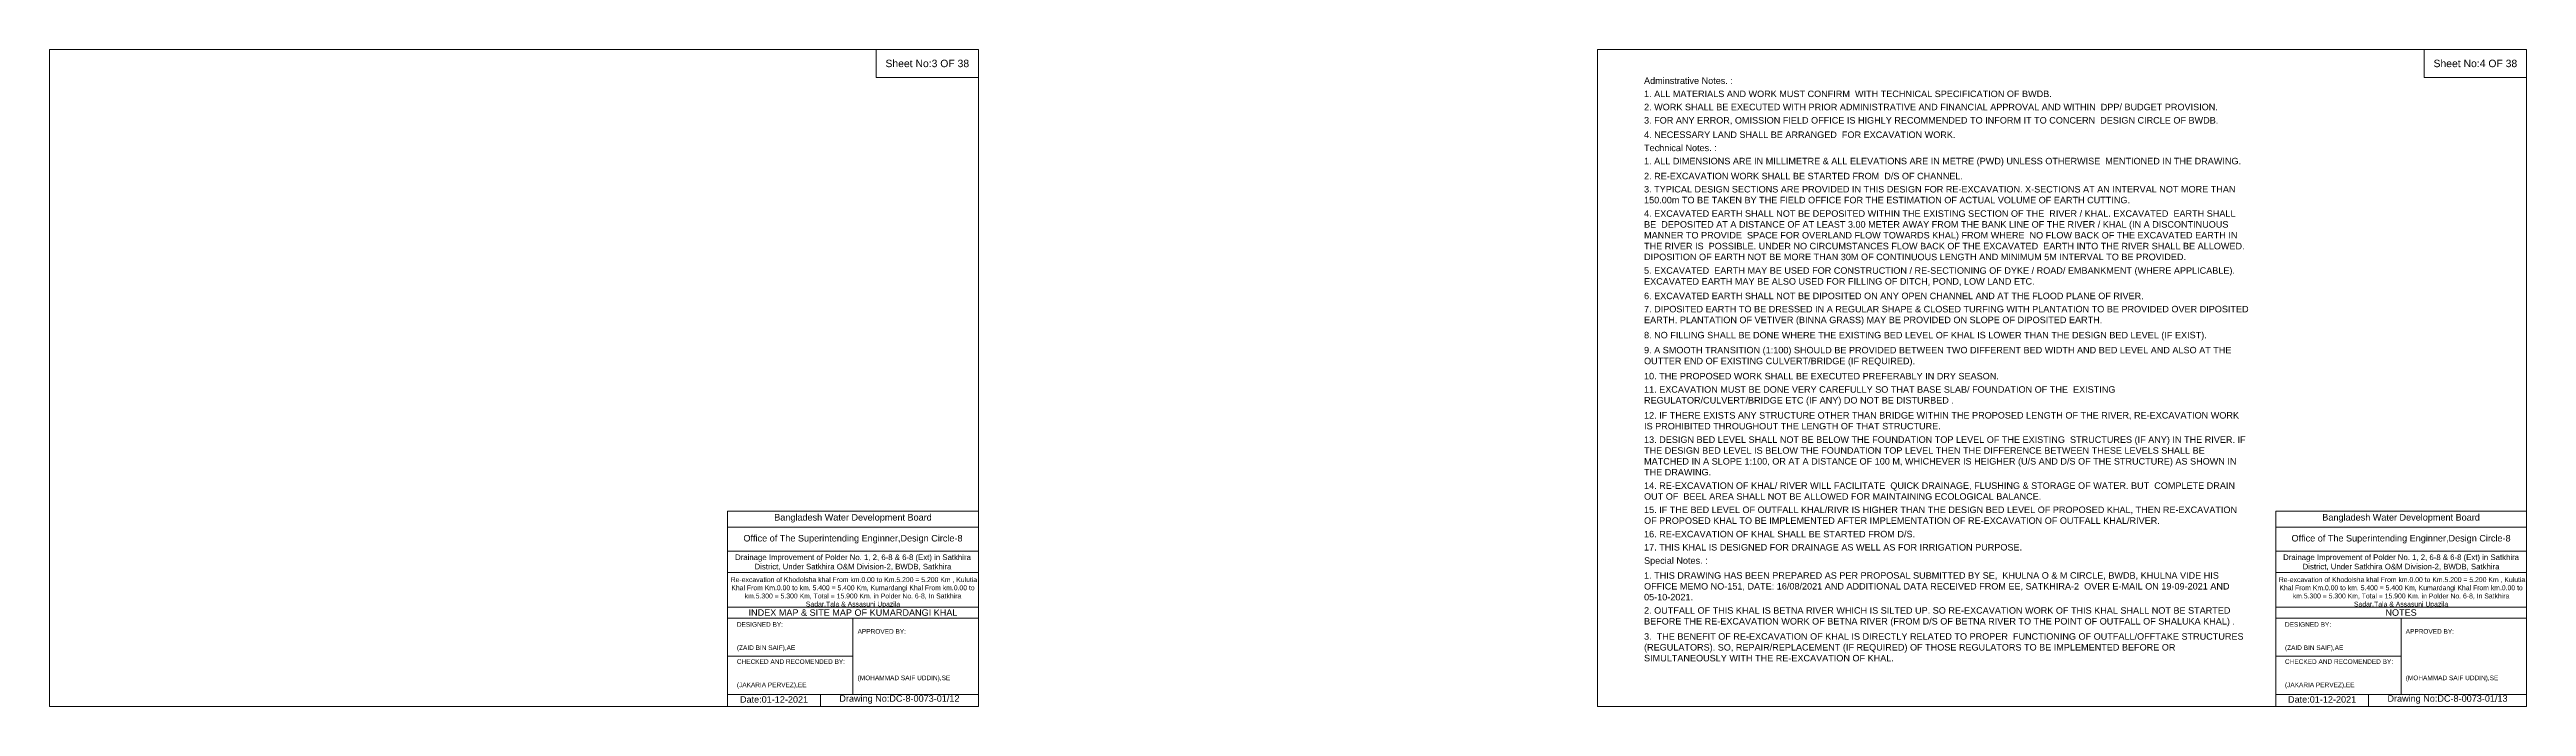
# Model space of a CAD drawing. Header units: inches. Extents: x 93000 to 476000, y -4242 to 0.
# Drawn here: x 120000 to 136000, y -4242 to 0 of the extents above; entities that cross this region are included whole.
import ezdxf

# ---------------------------------------------------------------- set-up
doc = ezdxf.new("R2010")
doc.units = ezdxf.units.IN
doc.header["$LTSCALE"] = 7
doc.header["$MEASUREMENT"] = 0
doc.layers.add('Cross section Data Border', color=7, linetype='Continuous', lineweight=9)
doc.styles.get("Standard").update_dxf_attribs({"font": 'arial.ttf'})

msp = doc.modelspace()

# ---------------------------------------------------------------- linework, layer by layer
at = {"layer": 'Cross section Data Border'}
for points in [[(120000, 0), (126000, 0), (126000, -4242), (120000, -4242)], [(125340, 0), (126000, 0), (126000, -180), (125340, -180)], [(130000, 0), (136000, 0), (136000, -4242), (130000, -4242)], [(135340, 0), (136000, 0), (136000, -180), (135340, -180)]]:
    msp.add_lwpolyline(points, close=True, dxfattribs=at)
for points in [[(124380, -4242), (124380, -2982), (126000, -2982)], [(134380, -4242), (134380, -2982), (136000, -2982)], [(124380, -3084), (126000, -3084)], [(134380, -3084), (136000, -3084)], [(124380, -3240), (126000, -3240)], [(134380, -3240), (136000, -3240)], [(124380, -3378), (126000, -3378)], [(134380, -3378), (136000, -3378)], [(124380, -3600), (126000, -3600)], [(124380, -3672), (126000, -3672)], [(125190, -3672), (125190, -4164)], [(134380, -3600), (136000, -3600)], [(134380, -3672), (136000, -3672)], [(135190, -3672), (135190, -4164)], [(124380, -3918), (125190, -3918)], [(134380, -3918), (135190, -3918)], [(124380, -4164), (126000, -4164)], [(124980, -4164), (124980, -4242)], [(134380, -4164), (136000, -4164)], [(134980, -4164), (134980, -4242)]]:
    msp.add_lwpolyline(points, dxfattribs=at)

# ---------------------------------------------------------------- texts
at = {"layer": 'Cross section Data Border', "attachment_point": 5}
for s, insert, char_height in [('Sheet No:3 OF 38', (125670, -90), 48), ('Sheet No:4 OF 38', (135670, -90), 48), ('Bangladesh Water Development Board', (125190, -3027), 42), ('Bangladesh Water Development Board', (135190, -3027), 42), ('Office of The Superintending Enginner,Design Circle-8', (125190, -3162), 42), ('Office of The Superintending Enginner,Design Circle-8', (135190, -3162), 42)]:
    msp.add_mtext(s, dxfattribs=dict(at, insert=insert, char_height=char_height))
at = {"layer": 'Cross section Data Border'}
for s, insert, char_height, width, attachment_point in [('Adminstrative Notes. :', (130300, -180), 42, 3900, 1), ('1. ALL MATERIALS AND WORK MUST CONFIRM  WITH TECHNICAL SPECIFICATION OF BWDB.', (130300, -265), 42, 3900, 1), ('3. FOR ANY ERROR, OMISSION FIELD OFFICE IS HIGHLY RECOMMENDED TO INFORM IT TO CONCERN  DESIGN CIRCLE OF BWDB.', (130300, -436), 42, 3900, 1), ('2. WORK SHALL BE EXECUTED WITH PRIOR ADMINISTRATIVE AND FINANCIAL APPROVAL AND WITHIN  DPP/ BUDGET PROVISION.', (130300, -350), 42, 3900, 1), ('4. NECESSARY LAND SHALL BE ARRANGED  FOR EXCAVATION WORK. ', (130300, -529), 42, 3900, 1), ('Technical Notes. :', (130300, -614), 42, 3900, 1), ('2. RE-EXCAVATION WORK SHALL BE STARTED FROM  D/S OF CHANNEL.', (130300, -796), 42, 3900, 1), ('1. ALL DIMENSIONS ARE IN MILLIMETRE & ALL ELEVATIONS ARE IN METRE (PWD) UNLESS OTHERWISE  MENTIONED IN THE DRAWING.', (130300, -699), 42, 3900, 1), ('3. TYPICAL DESIGN SECTIONS ARE PROVIDED IN THIS DESIGN FOR RE-EXCAVATION. X-SECTIONS AT AN INTERVAL NOT MORE THAN 150.00m TO BE TAKEN BY THE FIELD OFFICE FOR THE ESTIMATION OF ACTUAL VOLUME OF EARTH CUTTING.', (130300, -881), 42, 3900, 1), ('4. EXCAVATED EARTH SHALL NOT BE DEPOSITED WITHIN THE EXISTING SECTION OF THE  RIVER / KHAL. EXCAVATED  EARTH SHALL BE  DEPOSITED AT A DISTANCE OF AT LEAST 3.00 METER AWAY FROM THE BANK LINE OF THE RIVER / KHAL (IN A DISCONTINUOUS  MANNER TO PROVIDE  SPACE FOR OVERLAND FLOW TOWARDS KHAL) FROM WHERE  NO FLOW BACK OF THE EXCAVATED EARTH IN THE RIVER IS  POSSIBLE. UNDER NO CIRCUMSTANCES FLOW BACK OF THE EXCAVATED  EARTH INTO THE RIVER SHALL BE ALLOWED. DIPOSITION OF EARTH NOT BE MORE THAN 30M OF CONTINUOUS LENGTH AND MINIMUM 5M INTERVAL TO BE PROVIDED.', (130300, -1038), 42, 3900, 1), ('5. EXCAVATED  EARTH MAY BE USED FOR CONSTRUCTION / RE-SECTIONING OF DYKE / ROAD/ EMBANKMENT (WHERE APPLICABLE). EXCAVATED EARTH MAY BE ALSO USED FOR FILLING OF DITCH, POND, LOW LAND ETC.', (130300, -1406), 42, 3900, 1), ('6. EXCAVATED EARTH SHALL NOT BE DIPOSITED ON ANY OPEN CHANNEL AND AT THE FLOOD PLANE OF RIVER.', (130300, -1570), 42, 3900, 1), ('7. DIPOSITED EARTH TO BE DRESSED IN A REGULAR SHAPE & CLOSED TURFING WITH PLANTATION TO BE PROVIDED OVER DIPOSITED EARTH. PLANTATION OF VETIVER (BINNA GRASS) MAY BE PROVIDED ON SLOPE OF DIPOSITED EARTH.^J', (130300, -1655), 42, 3900, 1), ('8. NO FILLING SHALL BE DONE WHERE THE EXISTING BED LEVEL OF KHAL IS LOWER THAN THE DESIGN BED LEVEL (IF EXIST).', (130300, -1823), 42, 3900, 1), ('9. A SMOOTH TRANSITION (1:100) SHOULD BE PROVIDED BETWEEN TWO DIFFERENT BED WIDTH AND BED LEVEL AND ALSO AT THE OUTTER END OF EXISTING CULVERT/BRIDGE (IF REQUIRED).', (130300, -1920), 42, 3900, 1), ('10. THE PROPOSED WORK SHALL BE EXECUTED PREFERABLY IN DRY SEASON.', (130300, -2088), 42, 3900, 1), ('11. EXCAVATION MUST BE DONE VERY CAREFULLY SO THAT BASE SLAB/ FOUNDATION OF THE  EXISTING REGULATOR/CULVERT/BRIDGE ETC (IF ANY) DO NOT BE DISTURBED .^J', (130300, -2174), 42, 3900, 1), ('12. IF THERE EXISTS ANY STRUCTURE OTHER THAN BRIDGE WITHIN THE PROPOSED LENGTH OF THE RIVER, RE-EXCAVATION WORK IS PROHIBITED THROUGHOUT THE LENGTH OF THAT STRUCTURE.', (130300, -2341), 42, 3900, 1), ('13. DESIGN BED LEVEL SHALL NOT BE BELOW THE FOUNDATION TOP LEVEL OF THE EXISTING  STRUCTURES (IF ANY) IN THE RIVER. IF THE DESIGN BED LEVEL IS BELOW THE FOUNDATION TOP LEVEL THEN THE DIFFERENCE BETWEEN THESE LEVELS SHALL BE MATCHED IN A SLOPE 1:100, OR AT A DISTANCE OF 100 M, WHICHEVER IS HEIGHER (U/S AND D/S OF THE STRUCTURE) AS SHOWN IN THE DRAWING.', (130300, -2498), 42, 3900, 1), ('14. RE-EXCAVATION OF KHAL/ RIVER WILL FACILITATE  QUICK DRAINAGE, FLUSHING & STORAGE OF WATER. BUT  COMPLETE DRAIN OUT OF  BEEL AREA SHALL NOT BE ALLOWED FOR MAINTAINING ECOLOGICAL BALANCE.', (130300, -2795), 42, 3900, 1), ('15. IF THE BED LEVEL OF OUTFALL KHAL/RIVR IS HIGHER THAN THE DESIGN BED LEVEL OF PROPOSED KHAL, THEN RE-EXCAVATION OF PROPOSED KHAL TO BE IMPLEMENTED AFTER IMPLEMENTATION OF RE-EXCAVATION OF OUTFALL KHAL/RIVER.', (130300, -2951), 42, 3900, 1), ('16. RE-EXCAVATION OF KHAL SHALL BE STARTED FROM D/S.', (130300, -3108), 42, 3900, 1), ('17. THIS KHAL IS DESIGNED FOR DRAINAGE AS WELL AS FOR IRRIGATION PURPOSE.^J', (130300, -3193), 42, 3900, 1), ('Drainage Improvement of Polder No. 1, 2, 6-8 & 6-8 (Ext) in Satkhira District, Under Satkhira O&M Division-2, BWDB, Satkhira', (125190, -3312), 36, 1680, 5), ('Special Notes. :', (130300, -3279), 42, 3900, 1), ('Drainage Improvement of Polder No. 1, 2, 6-8 & 6-8 (Ext) in Satkhira District, Under Satkhira O&M Division-2, BWDB, Satkhira', (135190, -3312), 36, 1680, 5), (' Re-excavation of Khodolsha khal From km.0.00 to Km.5.200 = 5.200 Km , Kulutia Khal From Km.0.00 to km. 5.400 = 5.400 Km, Kumardangi Khal From km.0.00 to km.5.300 = 5.300 Km, Total = 15.900 Km. in Polder No. 6-8, In Satkhira Sadar,Tala & Assasuni Upazila', (125190, -3507), 31.614, 1620, 5), ('1. THIS DRAWING HAS BEEN PREPARED AS PER PROPOSAL SUBMITTED BY SE,  KHULNA O & M CIRCLE, BWDB, KHULNA VIDE HIS OFFICE MEMO NO-151, DATE: 16/08/2021 AND ADDITIONAL DATA RECEIVED FROM EE, SATKHIRA-2  OVER E-MAIL ON 19-09-2021 AND 05-10-2021.^J', (130300, -3375), 42, 3900, 1), (' Re-excavation of Khodolsha khal From km.0.00 to Km.5.200 = 5.200 Km , Kulutia Khal From Km.0.00 to km. 5.400 = 5.400 Km, Kumardangi Khal From km.0.00 to km.5.300 = 5.300 Km, Total = 15.900 Km. in Polder No. 6-8, In Satkhira Sadar,Tala & Assasuni Upazila', (135190, -3507), 31.614, 1620, 5), ('INDEX MAP & SITE MAP OF KUMARDANGI KHAL', (125190, -3636), 42, 1680, 5), ('2. OUTFALL OF THIS KHAL IS BETNA RIVER WHICH IS SILTED UP. SO RE-EXCAVATION WORK OF THIS KHAL SHALL NOT BE STARTED BEFORE THE RE-EXCAVATION WORK OF BETNA RIVER (FROM D/S OF BETNA RIVER TO THE POINT OF OUTFALL OF SHALUKA KHAL) .   ', (130300, -3601), 42, 3900, 1), ('NOTES', (135190, -3636), 42, 1680, 5), ('DESIGNED BY:^J^J^J(ZAID BIN SAIF),AE', (124440, -3792), 30, 840, 4), ('APPROVED BY:^J^J^J^J^J^J(MOHAMMAD SAIF UDDIN),SE', (125220, -3912), 30, 840, 4), ('3.  THE BENEFIT OF RE-EXCAVATION OF KHAL IS DIRECTLY RELATED TO PROPER  FUNCTIONING OF OUTFALL/OFFTAKE STRUCTURES (REGULATORS). SO, REPAIR/REPLACEMENT (IF REQUIRED) OF THOSE REGULATORS TO BE IMPLEMENTED BEFORE OR SIMULTANEOUSLY WITH THE RE-EXCAVATION OF KHAL.        ', (130300, -3769), 42, 3900, 1), ('DESIGNED BY:^J^J^J(ZAID BIN SAIF),AE', (134440, -3792), 30, 840, 4), ('APPROVED BY:^J^J^J^J^J^J(MOHAMMAD SAIF UDDIN),SE', (135220, -3912), 30, 840, 4), ('CHECKED AND RECOMENDED BY:^J^J^J(JAKARIA PERVEZ),EE', (124440, -4032), 30, 840, 4), ('CHECKED AND RECOMENDED BY:^J^J^J(JAKARIA PERVEZ),EE', (134440, -4032), 30, 840, 4), ('Date:01-12-2021', (124680, -4197), 42, 840, 5), ('Drawing No:DC-8-0073-01/12', (125490, -4197), 42, 1320, 5), ('Date:01-12-2021', (134680, -4197), 42, 840, 5), ('Drawing No:DC-8-0073-01/13', (135490, -4197), 42, 1320, 5)]:
    msp.add_mtext(s, dxfattribs=dict(at, insert=insert, char_height=char_height, width=width, attachment_point=attachment_point))

doc.saveas('drawing.dxf')
